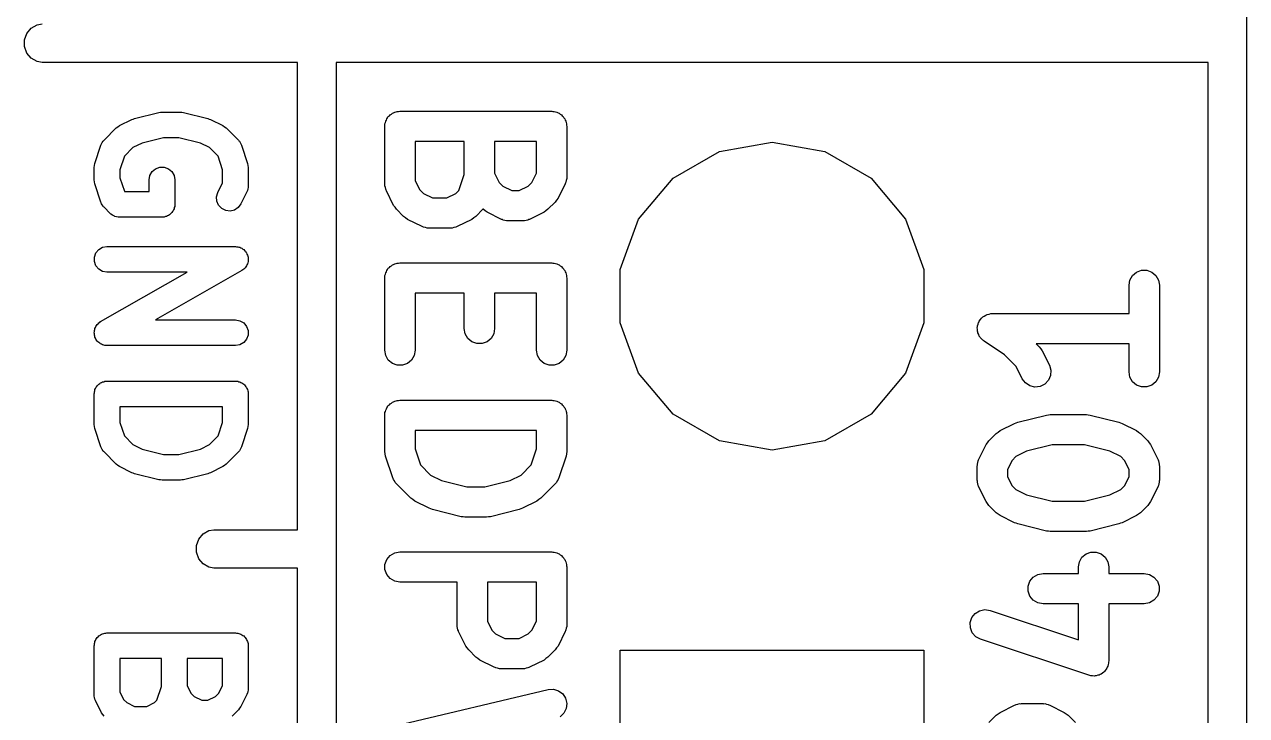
# Model space of a CAD drawing. Extents: x 51 to 149, y -134 to -32.
# Drawn here: x 50.61 to 62.69, y -53.65 to -46.81 of the extents above; entities that cross this region are included whole.
import ezdxf

# ---------------------------------------------------------------- set-up
doc = ezdxf.new("R2010")
doc.units = 0
doc.header["$MEASUREMENT"] = 0
doc.layers.add('BLACK', color=7, linetype='CONTINUOUS')

msp = doc.modelspace()

# ---------------------------------------------------------------- linework, layer by layer
at = {"layer": 'BLACK', "linetype": 'CONTINUOUS'}
for p, q in [((62.6905, -36.9833), (62.6905, -57.0167)), ((50.6325, -46.9033), (50.6757, -46.8518)), ((50.6757, -46.8518), (50.7338, -46.8182)), ((50.7338, -46.8182), (50.7833, -46.8095)), ((50.6095, -46.9664), (50.6325, -46.9033)), ((50.6095, -47.0336), (50.6095, -46.9664)), ((50.6325, -47.0967), (50.6095, -47.0336)), ((50.6757, -47.1482), (50.6325, -47.0967)), ((50.7338, -47.1818), (50.6757, -47.1482)), ((50.7833, -47.1905), (50.7338, -47.1818)), ((53.3095, -47.1905), (50.7833, -47.1905)), ((53.3095, -51.8095), (53.3095, -47.1905)), ((53.6905, -47.1905), (53.6905, -56.8095)), ((62.3095, -47.1905), (53.6905, -47.1905)), ((62.3095, -56.8095), (62.3095, -47.1905)), ((51.6971, -47.7439), (51.939, -47.6835)), ((51.939, -47.6835), (51.9545, -47.6824)), ((51.9545, -47.6824), (51.9698, -47.6797)), ((51.9698, -47.6797), (52.1512, -47.6797)), ((52.1512, -47.6797), (52.1665, -47.6824)), ((52.1665, -47.6824), (52.182, -47.6835)), ((52.182, -47.6835), (52.4239, -47.7439)), ((54.2065, -47.725), (54.2166, -47.7166)), ((54.2166, -47.7166), (54.225, -47.7065)), ((54.225, -47.7065), (54.2364, -47.7)), ((54.2364, -47.7), (54.2464, -47.6915)), ((54.2464, -47.6915), (54.2588, -47.687)), ((54.2588, -47.687), (54.2701, -47.6805)), ((54.2701, -47.6805), (54.283, -47.6782)), ((54.283, -47.6782), (54.2954, -47.6737)), ((54.2954, -47.6737), (54.3085, -47.6737)), ((54.3085, -47.6737), (54.3214, -47.6714)), ((54.3214, -47.6714), (55.8214, -47.6714)), ((55.8214, -47.6714), (55.8344, -47.6737)), ((55.8344, -47.6737), (55.8475, -47.6737)), ((55.8475, -47.6737), (55.8598, -47.6782)), ((55.8598, -47.6782), (55.8727, -47.6805)), ((55.8727, -47.6805), (55.8841, -47.687)), ((55.8841, -47.687), (55.8964, -47.6915)), ((55.8964, -47.6915), (55.9065, -47.7)), ((55.9065, -47.7), (55.9178, -47.7065)), ((55.9178, -47.7065), (55.9263, -47.7166)), ((55.9263, -47.7166), (55.9363, -47.725)), ((51.3961, -47.9588), (51.5171, -47.8378)), ((51.5171, -47.8378), (51.5338, -47.8261)), ((51.5338, -47.8261), (51.5501, -47.814)), ((51.5501, -47.814), (51.6711, -47.7535)), ((51.6711, -47.7535), (51.6844, -47.7496)), ((51.6844, -47.7496), (51.6971, -47.7439)), ((52.4239, -47.7439), (52.4366, -47.7496)), ((52.4366, -47.7496), (52.4499, -47.7535)), ((52.4499, -47.7535), (52.5708, -47.814)), ((52.5708, -47.814), (52.5872, -47.8261)), ((52.5872, -47.8261), (52.6038, -47.8378)), ((52.6038, -47.8378), (52.7248, -47.9588)), ((54.1714, -47.8214), (54.1737, -47.8085)), ((54.1714, -48.3929), (54.1714, -47.8214)), ((54.1737, -47.7954), (54.1782, -47.783)), ((54.1737, -47.8085), (54.1737, -47.7954)), ((54.1782, -47.783), (54.1805, -47.7701)), ((54.1805, -47.7701), (54.187, -47.7588)), ((54.187, -47.7588), (54.1915, -47.7464)), ((54.1915, -47.7464), (54.2, -47.7364)), ((54.2, -47.7364), (54.2065, -47.725)), ((55.9363, -47.725), (55.9429, -47.7364)), ((55.9429, -47.7364), (55.9513, -47.7464)), ((55.9513, -47.7464), (55.9558, -47.7588)), ((55.9558, -47.7588), (55.9624, -47.7701)), ((55.9624, -47.7701), (55.9647, -47.783)), ((55.9647, -47.783), (55.9691, -47.7954)), ((55.9691, -47.7954), (55.9691, -47.8085)), ((55.9691, -47.8085), (55.9714, -47.8214)), ((55.9714, -47.8214), (55.9714, -48.3214)), ((51.3919, -47.9648), (51.3961, -47.9588)), ((51.9854, -47.9337), (51.7722, -47.987)), ((52.1356, -47.9337), (51.9854, -47.9337)), ((52.3488, -47.987), (52.1356, -47.9337)), ((52.7248, -47.9588), (52.729, -47.9648)), ((51.305, -48.1898), (51.3655, -48.0084)), ((51.3655, -48.0084), (51.369, -48.002)), ((51.369, -48.002), (51.3709, -47.9949)), ((51.3709, -47.9949), (51.3794, -47.9827)), ((51.3794, -47.9827), (51.3865, -47.9696)), ((51.3865, -47.9696), (51.3919, -47.9648)), ((51.6821, -48.032), (51.597, -48.1172)), ((51.7722, -47.987), (51.6821, -48.032)), ((52.4388, -48.032), (52.3488, -47.987)), ((52.524, -48.1172), (52.4388, -48.032)), ((52.729, -47.9648), (52.7345, -47.9696)), ((52.7345, -47.9696), (52.7416, -47.9827)), ((52.7416, -47.9827), (52.7501, -47.9949)), ((52.7501, -47.9949), (52.752, -48.002)), ((52.752, -48.002), (52.7555, -48.0084)), ((52.7555, -48.0084), (52.816, -48.1898)), ((54.4714, -47.9714), (54.4714, -48.3574)), ((54.9571, -47.9714), (54.4714, -47.9714)), ((54.9571, -48.2971), (54.9571, -47.9714)), ((55.2571, -47.9714), (55.2571, -48.286)), ((55.6714, -47.9714), (55.2571, -47.9714)), ((55.6714, -48.286), (55.6714, -47.9714)), ((57.0209, -48.3332), (57.4791, -48.0687)), ((57.4791, -48.0687), (58, -47.9769)), ((58, -47.9769), (58.5209, -48.0687)), ((58.5209, -48.0687), (58.9791, -48.3332)), ((51.302, -48.21), (51.305, -48.1898)), ((51.597, -48.1172), (51.5525, -48.2506)), ((52.5685, -48.2506), (52.524, -48.1172)), ((52.816, -48.1898), (52.8189, -48.21)), ((51.2985, -48.23), (51.302, -48.21)), ((51.2985, -48.351), (51.2985, -48.23)), ((51.5525, -48.2506), (51.5525, -48.3303)), ((51.8428, -48.351), (51.8504, -48.3075)), ((51.8504, -48.3075), (51.8725, -48.2693)), ((51.8725, -48.2693), (51.9063, -48.241)), ((51.9063, -48.241), (51.9477, -48.2259)), ((51.9477, -48.2259), (51.9918, -48.2259)), ((51.9918, -48.2259), (52.0333, -48.241)), ((52.0333, -48.241), (52.067, -48.2693)), ((52.067, -48.2693), (52.0891, -48.3075)), ((52.0891, -48.3075), (52.0968, -48.351)), ((52.5685, -48.3814), (52.5685, -48.2506)), ((52.8189, -48.21), (52.8225, -48.23)), ((52.8225, -48.23), (52.8225, -48.4114)), ((54.9046, -48.4547), (54.9571, -48.2971)), ((55.2571, -48.286), (55.3018, -48.3754)), ((55.6267, -48.3754), (55.6714, -48.286)), ((55.9714, -48.3214), (55.9699, -48.3299)), ((51.302, -48.371), (51.2985, -48.351)), ((51.305, -48.3911), (51.302, -48.371)), ((51.3655, -48.5725), (51.305, -48.3911)), ((51.5525, -48.3303), (51.597, -48.4638)), ((51.8428, -48.4659), (51.8428, -48.351)), ((52.0968, -48.351), (52.0968, -48.5929)), ((52.5214, -48.4756), (52.5685, -48.3814)), ((52.8174, -48.4402), (52.8148, -48.4549)), ((52.8216, -48.4259), (52.8174, -48.4402)), ((52.8225, -48.4114), (52.8212, -48.4186)), ((52.8212, -48.4186), (52.8216, -48.4259)), ((54.1729, -48.4014), (54.1714, -48.3929)), ((54.1724, -48.41), (54.1729, -48.4014)), ((54.1774, -48.4268), (54.1724, -48.41)), ((54.1805, -48.4442), (54.1774, -48.4268)), ((54.1848, -48.4517), (54.1805, -48.4442)), ((54.4714, -48.3574), (54.5161, -48.4469)), ((55.3018, -48.3754), (55.3389, -48.4124)), ((55.3389, -48.4124), (55.4283, -48.4571)), ((55.5003, -48.4571), (55.5897, -48.4124)), ((55.5897, -48.4124), (55.6267, -48.3754)), ((55.9556, -48.3885), (55.8842, -48.5314)), ((55.9581, -48.3802), (55.9556, -48.3885)), ((55.9624, -48.3727), (55.9581, -48.3802)), ((55.9654, -48.3554), (55.9624, -48.3727)), ((55.9704, -48.3386), (55.9654, -48.3554)), ((55.9699, -48.3299), (55.9704, -48.3386)), ((56.6809, -48.7384), (57.0209, -48.3332)), ((58.9791, -48.3332), (59.3191, -48.7384)), ((51.597, -48.4638), (51.599, -48.4659)), ((51.599, -48.4659), (51.8428, -48.4659)), ((52.5088, -48.5179), (52.5214, -48.4756)), ((52.5115, -48.5619), (52.5088, -48.5179)), ((52.529, -48.6024), (52.5115, -48.5619)), ((52.8091, -48.4682), (52.7486, -48.5892)), ((52.8112, -48.4612), (52.8091, -48.4682)), ((52.8148, -48.4549), (52.8112, -48.4612)), ((54.1873, -48.4599), (54.1848, -48.4517)), ((54.2587, -48.6028), (54.1873, -48.4599)), ((54.5161, -48.4469), (54.5531, -48.4839)), ((54.5531, -48.4839), (54.6426, -48.5286)), ((54.6426, -48.5286), (54.786, -48.5286)), ((54.786, -48.5286), (54.8754, -48.4839)), ((54.8754, -48.4839), (54.9046, -48.4547)), ((55.4283, -48.4571), (55.5003, -48.4571)), ((55.8698, -48.5507), (55.8561, -48.5704)), ((55.8842, -48.5314), (55.8698, -48.5507)), ((51.369, -48.579), (51.3655, -48.5725)), ((51.3708, -48.5861), (51.369, -48.579)), ((51.3794, -48.5982), (51.3708, -48.5861)), ((51.3865, -48.6113), (51.3794, -48.5982)), ((51.392, -48.6162), (51.3865, -48.6113)), ((51.3961, -48.6222), (51.392, -48.6162)), ((51.4566, -48.6827), (51.3961, -48.6222)), ((51.4612, -48.6859), (51.4566, -48.6827)), ((51.4648, -48.6901), (51.4612, -48.6859)), ((52.0585, -48.6816), (52.0514, -48.6901)), ((52.067, -48.6745), (52.0585, -48.6816)), ((52.0726, -48.6649), (52.067, -48.6745)), ((52.0797, -48.6564), (52.0726, -48.6649)), ((52.0835, -48.6459), (52.0797, -48.6564)), ((52.0891, -48.6363), (52.0835, -48.6459)), ((52.091, -48.6254), (52.0891, -48.6363)), ((52.0948, -48.6149), (52.091, -48.6254)), ((52.0968, -48.5929), (52.0948, -48.6038)), ((52.0948, -48.6038), (52.0948, -48.6149)), ((52.5593, -48.6344), (52.529, -48.6024)), ((52.5988, -48.6541), (52.5593, -48.6344)), ((52.6426, -48.6592), (52.5988, -48.6541)), ((52.6855, -48.6489), (52.6426, -48.6592)), ((52.7223, -48.6246), (52.6855, -48.6489)), ((52.7486, -48.5892), (52.7223, -48.6246)), ((54.273, -48.6221), (54.2587, -48.6028)), ((54.2868, -48.6418), (54.273, -48.6221)), ((54.3582, -48.7132), (54.2868, -48.6418)), ((55.1418, -48.6418), (55.0703, -48.7132)), ((55.1427, -48.6405), (55.1418, -48.6418)), ((55.1439, -48.6418), (55.1427, -48.6405)), ((55.1636, -48.6556), (55.1439, -48.6418)), ((55.1829, -48.6699), (55.1636, -48.6556)), ((55.3258, -48.7413), (55.1829, -48.6699)), ((55.7457, -48.6699), (55.6028, -48.7413)), ((55.765, -48.6556), (55.7457, -48.6699)), ((55.7846, -48.6418), (55.765, -48.6556)), ((55.8561, -48.5704), (55.7846, -48.6418)), ((51.4792, -48.6984), (51.4648, -48.6901)), ((51.4928, -48.708), (51.4792, -48.6984)), ((51.4982, -48.7094), (51.4928, -48.708)), ((51.503, -48.7122), (51.4982, -48.7094)), ((51.5193, -48.7151), (51.503, -48.7122)), ((51.5354, -48.7194), (51.5193, -48.7151)), ((51.5409, -48.7189), (51.5354, -48.7194)), ((51.5464, -48.7199), (51.5409, -48.7189)), ((51.9698, -48.7199), (51.5464, -48.7199)), ((51.9807, -48.7179), (51.9698, -48.7199)), ((51.9918, -48.7179), (51.9807, -48.7179)), ((52.0023, -48.7141), (51.9918, -48.7179)), ((52.0132, -48.7122), (52.0023, -48.7141)), ((52.0228, -48.7066), (52.0132, -48.7122)), ((52.0333, -48.7028), (52.0228, -48.7066)), ((52.0418, -48.6957), (52.0333, -48.7028)), ((52.0514, -48.6901), (52.0418, -48.6957)), ((54.3779, -48.727), (54.3582, -48.7132)), ((54.3972, -48.7413), (54.3779, -48.727)), ((54.5401, -48.8127), (54.3972, -48.7413)), ((55.0314, -48.7413), (54.8885, -48.8127)), ((55.0506, -48.727), (55.0314, -48.7413)), ((55.0703, -48.7132), (55.0506, -48.727)), ((55.3341, -48.7438), (55.3258, -48.7413)), ((55.3416, -48.7481), (55.3341, -48.7438)), ((55.3589, -48.7511), (55.3416, -48.7481)), ((55.3757, -48.7562), (55.3589, -48.7511)), ((55.3843, -48.7556), (55.3757, -48.7562)), ((55.3929, -48.7571), (55.3843, -48.7556)), ((55.5357, -48.7571), (55.3929, -48.7571)), ((55.5442, -48.7556), (55.5357, -48.7571)), ((55.5529, -48.7562), (55.5442, -48.7556)), ((55.5697, -48.7511), (55.5529, -48.7562)), ((55.587, -48.7481), (55.5697, -48.7511)), ((55.5945, -48.7438), (55.587, -48.7481)), ((55.6028, -48.7413), (55.5945, -48.7438)), ((56.5, -49.2355), (56.6809, -48.7384)), ((59.3191, -48.7384), (59.5, -49.2355)), ((54.5483, -48.8152), (54.5401, -48.8127)), ((54.5558, -48.8195), (54.5483, -48.8152)), ((54.5731, -48.8226), (54.5558, -48.8195)), ((54.59, -48.8276), (54.5731, -48.8226)), ((54.5986, -48.8271), (54.59, -48.8276)), ((54.6071, -48.8286), (54.5986, -48.8271)), ((54.8214, -48.8286), (54.6071, -48.8286)), ((54.8299, -48.8271), (54.8214, -48.8286)), ((54.8386, -48.8276), (54.8299, -48.8271)), ((54.8554, -48.8226), (54.8386, -48.8276)), ((54.8727, -48.8195), (54.8554, -48.8226)), ((54.8802, -48.8152), (54.8727, -48.8195)), ((54.8885, -48.8127), (54.8802, -48.8152)), ((51.3155, -49.0736), (51.3438, -49.0399)), ((51.3438, -49.0399), (51.382, -49.0178)), ((51.382, -49.0178), (51.4255, -49.0101)), ((51.4255, -49.0101), (52.6955, -49.0101)), ((52.6955, -49.0101), (52.7067, -49.0121)), ((52.7067, -49.0121), (52.7181, -49.0122)), ((52.7181, -49.0122), (52.7282, -49.0159)), ((52.7282, -49.0159), (52.7389, -49.0178)), ((52.7389, -49.0178), (52.7488, -49.0235)), ((52.7488, -49.0235), (52.7595, -49.0274)), ((52.7595, -49.0274), (52.7677, -49.0344)), ((52.7677, -49.0344), (52.7771, -49.0399)), ((52.7771, -49.0399), (52.7844, -49.0486)), ((52.7844, -49.0486), (52.7931, -49.0559)), ((51.3004, -49.1151), (51.3155, -49.0736)), ((51.3004, -49.1592), (51.3004, -49.1151)), ((51.3155, -49.2006), (51.3004, -49.1592)), ((52.7931, -49.0559), (52.7985, -49.0653)), ((52.7985, -49.0653), (52.8055, -49.0736)), ((52.8055, -49.0736), (52.8094, -49.0843)), ((52.8094, -49.0843), (52.815, -49.0942)), ((52.815, -49.0942), (52.8168, -49.1049)), ((52.8205, -49.1592), (52.8166, -49.1699)), ((52.8168, -49.1049), (52.8205, -49.1151)), ((52.8205, -49.1151), (52.8205, -49.1265)), ((52.8205, -49.1265), (52.8225, -49.1377)), ((52.8225, -49.1377), (52.8205, -49.1484)), ((52.8205, -49.1484), (52.8205, -49.1592)), ((51.3438, -49.2344), (51.3155, -49.2006)), ((51.382, -49.2565), (51.3438, -49.2344)), ((51.3625, -49.7526), (52.2172, -49.2641)), ((51.4255, -49.2641), (51.382, -49.2565)), ((52.2172, -49.2641), (51.4255, -49.2641)), ((52.7585, -49.2474), (51.9037, -49.7359)), ((52.7672, -49.2401), (52.7585, -49.2474)), ((52.7771, -49.2344), (52.7672, -49.2401)), ((52.7841, -49.2261), (52.7771, -49.2344)), ((52.7924, -49.2192), (52.7841, -49.2261)), ((52.7981, -49.2094), (52.7924, -49.2192)), ((52.8055, -49.2006), (52.7981, -49.2094)), ((52.8092, -49.1905), (52.8055, -49.2006)), ((52.8146, -49.1811), (52.8092, -49.1905)), ((52.8166, -49.1699), (52.8146, -49.1811)), ((54.1737, -49.2954), (54.1782, -49.283)), ((54.1782, -49.283), (54.1805, -49.2701)), ((54.1805, -49.2701), (54.187, -49.2588)), ((54.187, -49.2588), (54.1915, -49.2464)), ((54.1915, -49.2464), (54.2, -49.2364)), ((54.2, -49.2364), (54.2065, -49.225)), ((54.2065, -49.225), (54.2166, -49.2166)), ((54.2166, -49.2166), (54.225, -49.2065)), ((54.225, -49.2065), (54.2364, -49.2)), ((54.2364, -49.2), (54.2464, -49.1915)), ((54.2464, -49.1915), (54.2588, -49.187)), ((54.2588, -49.187), (54.2701, -49.1805)), ((54.2701, -49.1805), (54.283, -49.1782)), ((54.283, -49.1782), (54.2954, -49.1737)), ((54.2954, -49.1737), (54.3085, -49.1737)), ((54.3085, -49.1737), (54.3214, -49.1714)), ((54.3214, -49.1714), (55.8214, -49.1714)), ((55.8214, -49.1714), (55.8344, -49.1737)), ((55.8344, -49.1737), (55.8475, -49.1737)), ((55.8475, -49.1737), (55.8598, -49.1782)), ((55.8598, -49.1782), (55.8727, -49.1805)), ((55.8727, -49.1805), (55.8841, -49.187)), ((55.8841, -49.187), (55.8964, -49.1915)), ((55.8964, -49.1915), (55.9065, -49.2)), ((55.9065, -49.2), (55.9178, -49.2065)), ((55.9178, -49.2065), (55.9263, -49.2166)), ((55.9263, -49.2166), (55.9363, -49.225)), ((55.9363, -49.225), (55.9429, -49.2364)), ((55.9429, -49.2364), (55.9513, -49.2464)), ((55.9513, -49.2464), (55.9558, -49.2588)), ((55.9558, -49.2588), (55.9624, -49.2701)), ((55.9624, -49.2701), (55.9647, -49.283)), ((55.9647, -49.283), (55.9691, -49.2954)), ((56.5, -49.7645), (56.5, -49.2355)), ((59.5, -49.2355), (59.5, -49.7645)), ((61.5637, -49.2964), (61.6036, -49.263)), ((61.6036, -49.263), (61.6525, -49.2451)), ((61.6525, -49.2451), (61.7046, -49.2451)), ((61.7046, -49.2451), (61.7536, -49.263)), ((61.7536, -49.263), (61.7935, -49.2964)), ((54.1714, -49.3214), (54.1737, -49.3085)), ((54.1714, -50.0357), (54.1714, -49.3214)), ((54.1737, -49.3085), (54.1737, -49.2954)), ((55.9691, -49.2954), (55.9691, -49.3085)), ((55.9691, -49.3085), (55.9714, -49.3214)), ((55.9714, -49.3214), (55.9714, -50.0357)), ((61.5286, -49.3929), (61.5376, -49.3416)), ((61.5286, -49.6714), (61.5286, -49.3929)), ((61.5376, -49.3416), (61.5637, -49.2964)), ((61.7935, -49.2964), (61.8195, -49.3416)), ((61.8195, -49.3416), (61.8286, -49.3929)), ((61.8286, -49.3929), (61.8286, -50.25)), ((54.9571, -49.4714), (54.4714, -49.4714)), ((54.4714, -49.4714), (54.4714, -50.0357)), ((54.9571, -49.8214), (54.9571, -49.4714)), ((55.6714, -49.4714), (55.2571, -49.4714)), ((55.2571, -49.4714), (55.2571, -49.8214)), ((55.6714, -50.0357), (55.6714, -49.4714)), ((51.3369, -49.7739), (51.3438, -49.7656)), ((51.3438, -49.7656), (51.3537, -49.7599)), ((51.3537, -49.7599), (51.3625, -49.7526)), ((51.9037, -49.7359), (52.6955, -49.7359)), ((52.6955, -49.7359), (52.7389, -49.7435)), ((52.7389, -49.7435), (52.7771, -49.7656)), ((52.7771, -49.7656), (52.8055, -49.7994)), ((56.6809, -50.2616), (56.5, -49.7645)), ((59.5, -49.7645), (59.3191, -50.2616)), ((60.037, -49.7786), (60.0412, -49.7612)), ((60.0412, -49.7612), (60.0458, -49.7542)), ((60.0458, -49.7542), (60.0487, -49.7464)), ((60.0487, -49.7464), (60.0602, -49.7327)), ((60.0602, -49.7327), (60.0701, -49.7178)), ((60.0701, -49.7178), (60.0768, -49.7129)), ((60.0768, -49.7129), (60.0822, -49.7065)), ((60.0822, -49.7065), (60.0977, -49.6976)), ((60.0977, -49.6976), (60.1121, -49.687)), ((60.1121, -49.687), (60.1201, -49.6846)), ((60.1201, -49.6846), (60.1273, -49.6805)), ((60.1273, -49.6805), (60.1449, -49.6774)), ((60.1449, -49.6774), (60.1621, -49.6723)), ((60.1621, -49.6723), (60.1704, -49.6729)), ((60.1704, -49.6729), (60.1786, -49.6714)), ((60.1786, -49.6714), (61.5286, -49.6714)), ((51.2985, -49.8623), (51.3004, -49.8516)), ((51.3004, -49.8735), (51.2985, -49.8623)), ((51.3004, -49.8408), (51.3043, -49.8301)), ((51.3004, -49.8516), (51.3004, -49.8408)), ((51.3004, -49.8849), (51.3004, -49.8735)), ((51.3041, -49.8951), (51.3004, -49.8849)), ((51.3043, -49.8301), (51.3063, -49.8189)), ((51.3063, -49.8189), (51.3118, -49.8095)), ((51.3118, -49.8095), (51.3155, -49.7994)), ((51.3155, -49.7994), (51.3228, -49.7906)), ((51.3228, -49.7906), (51.3286, -49.7808)), ((51.3286, -49.7808), (51.3369, -49.7739)), ((52.8055, -49.7994), (52.8205, -49.8408)), ((52.8205, -49.8849), (52.8055, -49.9264)), ((52.8205, -49.8408), (52.8205, -49.8849)), ((54.9662, -49.8727), (54.9571, -49.8214)), ((54.9922, -49.9178), (54.9662, -49.8727)), ((55.2481, -49.8727), (55.222, -49.9178)), ((55.2571, -49.8214), (55.2481, -49.8727)), ((60.0289, -49.8118), (60.0308, -49.8037)), ((60.0308, -49.8296), (60.0289, -49.8118)), ((60.0308, -49.7954), (60.037, -49.7786)), ((60.0308, -49.8037), (60.0308, -49.7954)), ((60.0308, -49.8475), (60.0308, -49.8296)), ((60.0337, -49.8553), (60.0308, -49.8475)), ((60.0346, -49.8636), (60.0337, -49.8553)), ((60.0425, -49.8796), (60.0346, -49.8636)), ((60.0487, -49.8964), (60.0425, -49.8796)), ((51.3059, -49.9058), (51.3041, -49.8951)), ((51.3116, -49.9157), (51.3059, -49.9058)), ((51.3155, -49.9264), (51.3116, -49.9157)), ((51.3224, -49.9347), (51.3155, -49.9264)), ((51.3278, -49.9441), (51.3224, -49.9347)), ((51.3365, -49.9514), (51.3278, -49.9441)), ((51.3438, -49.9601), (51.3365, -49.9514)), ((51.3532, -49.9656), (51.3438, -49.9601)), ((51.3615, -49.9726), (51.3532, -49.9656)), ((51.3722, -49.9765), (51.3615, -49.9726)), ((51.382, -49.9822), (51.3722, -49.9765)), ((51.3927, -49.9841), (51.382, -49.9822)), ((51.4029, -49.9878), (51.3927, -49.9841)), ((51.4143, -49.9879), (51.4029, -49.9878)), ((51.4255, -49.9899), (51.4143, -49.9879)), ((52.6955, -49.9899), (51.4255, -49.9899)), ((52.7389, -49.9822), (52.6955, -49.9899)), ((52.7771, -49.9601), (52.7389, -49.9822)), ((52.8055, -49.9264), (52.7771, -49.9601)), ((55.0321, -49.9513), (54.9922, -49.9178)), ((55.0811, -49.9691), (55.0321, -49.9513)), ((55.1332, -49.9691), (55.0811, -49.9691)), ((55.1821, -49.9513), (55.1332, -49.9691)), ((55.222, -49.9178), (55.1821, -49.9513)), ((60.054, -49.9028), (60.0487, -49.8964)), ((60.0577, -49.9103), (60.054, -49.9028)), ((60.0706, -49.9226), (60.0577, -49.9103)), ((60.0822, -49.9363), (60.0706, -49.9226)), ((60.0894, -49.9405), (60.0822, -49.9363)), ((60.0954, -49.9462), (60.0894, -49.9405)), ((60.2973, -50.0809), (60.0954, -49.9462)), ((61.5286, -49.9714), (60.6121, -49.9714)), ((60.6121, -49.9714), (60.6418, -50.0011)), ((60.6418, -50.0011), (60.6556, -50.0208)), ((61.5286, -50.25), (61.5286, -49.9714)), ((54.1805, -50.087), (54.1714, -50.0357)), ((54.2065, -50.1321), (54.1805, -50.087)), ((54.2464, -50.1656), (54.2065, -50.1321)), ((54.4363, -50.1321), (54.3964, -50.1656)), ((54.4624, -50.087), (54.4363, -50.1321)), ((54.4714, -50.0357), (54.4624, -50.087)), ((55.6805, -50.087), (55.6714, -50.0357)), ((55.7065, -50.1321), (55.6805, -50.087)), ((55.7464, -50.1656), (55.7065, -50.1321)), ((55.9363, -50.1321), (55.8964, -50.1656)), ((55.9624, -50.087), (55.9363, -50.1321)), ((55.9714, -50.0357), (55.9624, -50.087)), ((60.4124, -50.196), (60.2973, -50.0809)), ((60.6556, -50.0208), (60.6699, -50.0401)), ((60.6699, -50.0401), (60.7413, -50.1829)), ((54.2954, -50.1834), (54.2464, -50.1656)), ((54.3475, -50.1834), (54.2954, -50.1834)), ((54.3964, -50.1656), (54.3475, -50.1834)), ((55.7954, -50.1834), (55.7464, -50.1656)), ((55.8475, -50.1834), (55.7954, -50.1834)), ((55.8964, -50.1656), (55.8475, -50.1834)), ((60.473, -50.3171), (60.4124, -50.196)), ((60.7413, -50.1829), (60.7562, -50.2329)), ((60.7562, -50.2329), (60.753, -50.2849)), ((61.5376, -50.3013), (61.5286, -50.25)), ((61.8286, -50.25), (61.8195, -50.3013)), ((51.3367, -50.3788), (51.3438, -50.3703)), ((51.3438, -50.3703), (51.3535, -50.3648)), ((51.3535, -50.3648), (51.362, -50.3576)), ((51.362, -50.3576), (51.3724, -50.3538)), ((51.3724, -50.3538), (51.382, -50.3483)), ((51.382, -50.3483), (51.393, -50.3463)), ((51.393, -50.3463), (51.4034, -50.3425)), ((51.4034, -50.3425), (51.4145, -50.3425)), ((51.4145, -50.3425), (51.4255, -50.3406)), ((51.4255, -50.3406), (52.6955, -50.3406)), ((52.6955, -50.3406), (52.7064, -50.3425)), ((52.7064, -50.3425), (52.7175, -50.3425)), ((52.7175, -50.3425), (52.728, -50.3463)), ((52.728, -50.3463), (52.7389, -50.3483)), ((52.7389, -50.3483), (52.7485, -50.3538)), ((52.7485, -50.3538), (52.759, -50.3576)), ((52.759, -50.3576), (52.7675, -50.3648)), ((52.7675, -50.3648), (52.7771, -50.3703)), ((52.7771, -50.3703), (52.7843, -50.3788)), ((57.0209, -50.6668), (56.6809, -50.2616)), ((59.3191, -50.2616), (58.9791, -50.6668)), ((60.504, -50.3589), (60.473, -50.3171)), ((60.5475, -50.3876), (60.504, -50.3589)), ((60.6965, -50.3705), (60.6499, -50.3938)), ((60.7323, -50.3327), (60.6965, -50.3705)), ((60.753, -50.2849), (60.7323, -50.3327)), ((61.5637, -50.3464), (61.5376, -50.3013)), ((61.6036, -50.3799), (61.5637, -50.3464)), ((61.7935, -50.3464), (61.7536, -50.3799)), ((61.8195, -50.3013), (61.7935, -50.3464)), ((51.2985, -50.4676), (51.3004, -50.4567)), ((51.2985, -50.77), (51.2985, -50.4676)), ((51.3004, -50.4456), (51.3042, -50.4351)), ((51.3004, -50.4567), (51.3004, -50.4456)), ((51.3042, -50.4351), (51.3061, -50.4242)), ((51.3061, -50.4242), (51.3117, -50.4146)), ((51.3117, -50.4146), (51.3155, -50.4041)), ((51.3155, -50.4041), (51.3226, -50.3956)), ((51.3226, -50.3956), (51.3282, -50.386)), ((51.3282, -50.386), (51.3367, -50.3788)), ((52.7843, -50.3788), (52.7928, -50.386)), ((52.7928, -50.386), (52.7983, -50.3956)), ((52.7983, -50.3956), (52.8055, -50.4041)), ((52.8055, -50.4041), (52.8093, -50.4146)), ((52.8093, -50.4146), (52.8148, -50.4242)), ((52.8148, -50.4242), (52.8167, -50.4351)), ((52.8167, -50.4351), (52.8205, -50.4456)), ((52.8205, -50.4456), (52.8205, -50.4567)), ((52.8205, -50.4567), (52.8225, -50.4676)), ((52.8225, -50.4676), (52.8225, -50.77)), ((60.5982, -50.3997), (60.5475, -50.3876)), ((60.6499, -50.3938), (60.5982, -50.3997)), ((61.6525, -50.3977), (61.6036, -50.3799)), ((61.7046, -50.3977), (61.6525, -50.3977)), ((61.7536, -50.3799), (61.7046, -50.3977)), ((51.5525, -50.5946), (51.5525, -50.7494)), ((52.5685, -50.5946), (51.5525, -50.5946)), ((52.5685, -50.7494), (52.5685, -50.5946)), ((54.1805, -50.6273), (54.187, -50.6159)), ((54.187, -50.6159), (54.1915, -50.6036)), ((54.1915, -50.6036), (54.2, -50.5935)), ((54.2, -50.5935), (54.2065, -50.5822)), ((54.2065, -50.5822), (54.2166, -50.5737)), ((54.2166, -50.5737), (54.225, -50.5637)), ((54.225, -50.5637), (54.2364, -50.5571)), ((54.2364, -50.5571), (54.2464, -50.5487)), ((54.2464, -50.5487), (54.2588, -50.5442)), ((54.2588, -50.5442), (54.2701, -50.5376)), ((54.2701, -50.5376), (54.283, -50.5353)), ((54.283, -50.5353), (54.2954, -50.5309)), ((54.2954, -50.5309), (54.3085, -50.5309)), ((54.3085, -50.5309), (54.3214, -50.5286)), ((54.3214, -50.5286), (55.8214, -50.5286)), ((55.8214, -50.5286), (55.8344, -50.5309)), ((55.8344, -50.5309), (55.8475, -50.5309)), ((55.8475, -50.5309), (55.8598, -50.5353)), ((55.8598, -50.5353), (55.8727, -50.5376)), ((55.8727, -50.5376), (55.8841, -50.5442)), ((55.8841, -50.5442), (55.8964, -50.5487)), ((55.8964, -50.5487), (55.9065, -50.5571)), ((55.9065, -50.5571), (55.9178, -50.5637)), ((55.9178, -50.5637), (55.9263, -50.5737)), ((55.9263, -50.5737), (55.9363, -50.5822)), ((55.9363, -50.5822), (55.9429, -50.5935)), ((55.9429, -50.5935), (55.9513, -50.6036)), ((55.9513, -50.6036), (55.9558, -50.6159)), ((55.9558, -50.6159), (55.9624, -50.6273)), ((54.1714, -50.6786), (54.1737, -50.6656)), ((54.1714, -51.0357), (54.1714, -50.6786)), ((54.1737, -50.6525), (54.1782, -50.6402)), ((54.1737, -50.6656), (54.1737, -50.6525)), ((54.1782, -50.6402), (54.1805, -50.6273)), ((55.9624, -50.6273), (55.9647, -50.6402)), ((55.9647, -50.6402), (55.9691, -50.6525)), ((55.9691, -50.6525), (55.9691, -50.6656)), ((55.9691, -50.6656), (55.9714, -50.6786)), ((55.9714, -50.6786), (55.9714, -51.0357)), ((57.4791, -50.9313), (57.0209, -50.6668)), ((58.9791, -50.6668), (58.5209, -50.9313)), ((60.4279, -50.7473), (60.7136, -50.6759)), ((60.7136, -50.6759), (60.7319, -50.6746)), ((60.7319, -50.6746), (60.75, -50.6714)), ((60.75, -50.6714), (61.1071, -50.6714)), ((61.1071, -50.6714), (61.1252, -50.6746)), ((61.1252, -50.6746), (61.1435, -50.6759)), ((61.1435, -50.6759), (61.4292, -50.7473)), ((51.302, -50.79), (51.2985, -50.77)), ((51.305, -50.8102), (51.302, -50.79)), ((51.3655, -50.9916), (51.305, -50.8102)), ((51.5525, -50.7494), (51.597, -50.8828)), ((52.524, -50.8828), (52.5685, -50.7494)), ((52.816, -50.8102), (52.7555, -50.9916)), ((52.8189, -50.79), (52.816, -50.8102)), ((52.8225, -50.77), (52.8189, -50.79)), ((54.4714, -50.8286), (54.4714, -51.0114)), ((55.6714, -50.8286), (54.4714, -50.8286)), ((55.6714, -51.0114), (55.6714, -50.8286)), ((60.1439, -50.9296), (60.2154, -50.8582)), ((60.2154, -50.8582), (60.235, -50.8444)), ((60.235, -50.8444), (60.2543, -50.8301)), ((60.2543, -50.8301), (60.3972, -50.7587)), ((60.3972, -50.7587), (60.4129, -50.754)), ((60.4129, -50.754), (60.4279, -50.7473)), ((61.4292, -50.7473), (61.4442, -50.754)), ((61.4442, -50.754), (61.4599, -50.7587)), ((61.4599, -50.7587), (61.6028, -50.8301)), ((61.6028, -50.8301), (61.6221, -50.8444)), ((61.6221, -50.8444), (61.6418, -50.8582)), ((61.6418, -50.8582), (61.7132, -50.9296)), ((51.597, -50.8828), (51.6821, -50.968)), ((51.6821, -50.968), (51.7722, -51.013)), ((52.3488, -51.013), (52.4388, -50.968)), ((52.4388, -50.968), (52.524, -50.8828)), ((58, -51.0231), (57.4791, -50.9313)), ((58.5209, -50.9313), (58, -51.0231)), ((60.0444, -51.1115), (60.1158, -50.9686)), ((60.1158, -50.9686), (60.1301, -50.9493)), ((60.1301, -50.9493), (60.1439, -50.9296)), ((60.7685, -50.9714), (60.5166, -51.0344)), ((61.0887, -50.9714), (60.7685, -50.9714)), ((61.3405, -51.0344), (61.0887, -50.9714)), ((61.7132, -50.9296), (61.727, -50.9493)), ((61.727, -50.9493), (61.7413, -50.9686)), ((61.7413, -50.9686), (61.8127, -51.1115)), ((51.369, -50.998), (51.3655, -50.9916)), ((51.3709, -51.0051), (51.369, -50.998)), ((51.3794, -51.0173), (51.3709, -51.0051)), ((51.3865, -51.0304), (51.3794, -51.0173)), ((51.3919, -51.0352), (51.3865, -51.0304)), ((51.3961, -51.0412), (51.3919, -51.0352)), ((51.5171, -51.1622), (51.3961, -51.0412)), ((51.7722, -51.013), (51.9854, -51.0663)), ((51.9854, -51.0663), (52.1356, -51.0663)), ((52.1356, -51.0663), (52.3488, -51.013)), ((52.7248, -51.0412), (52.6038, -51.1622)), ((52.729, -51.0352), (52.7248, -51.0412)), ((52.7345, -51.0304), (52.729, -51.0352)), ((52.7416, -51.0173), (52.7345, -51.0304)), ((52.7501, -51.0051), (52.7416, -51.0173)), ((52.752, -50.998), (52.7501, -51.0051)), ((52.7555, -50.9916), (52.752, -50.998)), ((54.1756, -51.0594), (54.1714, -51.0357)), ((54.1791, -51.0831), (54.1756, -51.0594)), ((54.2506, -51.2974), (54.1791, -51.0831)), ((54.4714, -51.0114), (54.524, -51.169)), ((55.6189, -51.169), (55.6714, -51.0114)), ((55.9637, -51.0831), (55.8923, -51.2974)), ((55.9673, -51.0594), (55.9637, -51.0831)), ((55.9714, -51.0357), (55.9673, -51.0594)), ((60.4103, -51.0876), (60.3733, -51.1246)), ((60.5166, -51.0344), (60.4103, -51.0876)), ((61.4469, -51.0876), (61.3405, -51.0344)), ((61.4839, -51.1246), (61.4469, -51.0876)), ((51.5338, -51.1739), (51.5171, -51.1622)), ((51.5501, -51.186), (51.5338, -51.1739)), ((51.6711, -51.2464), (51.5501, -51.186)), ((52.5708, -51.186), (52.4499, -51.2464)), ((52.5872, -51.1738), (52.5708, -51.186)), ((52.6038, -51.1622), (52.5872, -51.1738)), ((54.524, -51.169), (54.6246, -51.2696)), ((55.5183, -51.2696), (55.6189, -51.169)), ((60.0286, -51.1786), (60.0301, -51.1701)), ((60.0286, -51.3214), (60.0286, -51.1786)), ((60.0296, -51.1614), (60.0346, -51.1446)), ((60.0301, -51.1701), (60.0296, -51.1614)), ((60.0346, -51.1446), (60.0376, -51.1273)), ((60.0376, -51.1273), (60.0419, -51.1198)), ((60.0419, -51.1198), (60.0444, -51.1115)), ((60.3733, -51.1246), (60.3286, -51.214)), ((60.3286, -51.214), (60.3286, -51.286)), ((61.5286, -51.214), (61.4839, -51.1246)), ((61.5286, -51.286), (61.5286, -51.214)), ((61.8127, -51.1115), (61.8152, -51.1198)), ((61.8152, -51.1198), (61.8195, -51.1273)), ((61.8195, -51.1273), (61.8226, -51.1446)), ((61.8226, -51.1446), (61.8276, -51.1614)), ((61.8276, -51.1614), (61.8271, -51.1701)), ((61.8271, -51.1701), (61.8286, -51.1786)), ((61.8286, -51.1786), (61.8286, -51.3214)), ((51.6844, -51.2504), (51.6711, -51.2464)), ((51.6971, -51.2561), (51.6844, -51.2504)), ((51.939, -51.3165), (51.6971, -51.2561)), ((51.9545, -51.3176), (51.939, -51.3165)), ((51.9698, -51.3203), (51.9545, -51.3176)), ((52.1512, -51.3203), (51.9698, -51.3203)), ((52.1665, -51.3176), (52.1512, -51.3203)), ((52.182, -51.3165), (52.1665, -51.3176)), ((52.4239, -51.2561), (52.182, -51.3165)), ((52.4366, -51.2504), (52.4239, -51.2561)), ((52.4499, -51.2464), (52.4366, -51.2504)), ((54.2547, -51.305), (54.2506, -51.2974)), ((54.2569, -51.3134), (54.2547, -51.305)), ((54.267, -51.3278), (54.2569, -51.3134)), ((54.2754, -51.3432), (54.267, -51.3278)), ((54.2818, -51.349), (54.2754, -51.3432)), ((54.6246, -51.2696), (54.7309, -51.3228)), ((54.7309, -51.3228), (54.9827, -51.3857)), ((55.1601, -51.3857), (55.4119, -51.3228)), ((55.4119, -51.3228), (55.5183, -51.2696)), ((55.8675, -51.3432), (55.861, -51.349)), ((55.8759, -51.3278), (55.8675, -51.3432)), ((55.8859, -51.3134), (55.8759, -51.3278)), ((55.8882, -51.305), (55.8859, -51.3134)), ((55.8923, -51.2974), (55.8882, -51.305)), ((60.0301, -51.3299), (60.0286, -51.3214)), ((60.0296, -51.3386), (60.0301, -51.3299)), ((60.0346, -51.3554), (60.0296, -51.3386)), ((60.3286, -51.286), (60.3733, -51.3754)), ((61.4839, -51.3754), (61.5286, -51.286)), ((61.8276, -51.3386), (61.8226, -51.3554)), ((61.8286, -51.3214), (61.8271, -51.3299)), ((61.8271, -51.3299), (61.8276, -51.3386)), ((54.2868, -51.3561), (54.2818, -51.349)), ((54.4296, -51.4989), (54.2868, -51.3561)), ((54.9827, -51.3857), (55.1601, -51.3857)), ((55.8561, -51.3561), (55.7132, -51.4989)), ((55.861, -51.349), (55.8561, -51.3561)), ((60.0376, -51.3727), (60.0346, -51.3554)), ((60.0419, -51.3802), (60.0376, -51.3727)), ((60.0444, -51.3885), (60.0419, -51.3802)), ((60.1158, -51.5314), (60.0444, -51.3885)), ((60.3733, -51.3754), (60.4103, -51.4124)), ((60.4103, -51.4124), (60.5166, -51.4656)), ((61.3405, -51.4656), (61.4469, -51.4124)), ((61.4469, -51.4124), (61.4839, -51.3754)), ((61.8127, -51.3885), (61.7413, -51.5314)), ((61.8152, -51.3802), (61.8127, -51.3885)), ((61.8195, -51.3727), (61.8152, -51.3802)), ((61.8226, -51.3554), (61.8195, -51.3727)), ((54.4493, -51.5127), (54.4296, -51.4989)), ((54.4686, -51.527), (54.4493, -51.5127)), ((54.6115, -51.5984), (54.4686, -51.527)), ((55.6742, -51.527), (55.5314, -51.5984)), ((55.6935, -51.5127), (55.6742, -51.527)), ((55.7132, -51.4989), (55.6935, -51.5127)), ((60.1301, -51.5506), (60.1158, -51.5314)), ((60.1439, -51.5703), (60.1301, -51.5506)), ((60.2154, -51.6418), (60.1439, -51.5703)), ((60.5166, -51.4656), (60.7685, -51.5286)), ((60.7685, -51.5286), (61.0887, -51.5286)), ((61.0887, -51.5286), (61.3405, -51.4656)), ((61.7132, -51.5703), (61.6418, -51.6418)), ((61.727, -51.5507), (61.7132, -51.5703)), ((61.7413, -51.5314), (61.727, -51.5507)), ((54.6272, -51.6031), (54.6115, -51.5984)), ((54.6422, -51.6098), (54.6272, -51.6031)), ((54.9279, -51.6812), (54.6422, -51.6098)), ((54.9462, -51.6825), (54.9279, -51.6812)), ((54.9643, -51.6857), (54.9462, -51.6825)), ((55.1786, -51.6857), (54.9643, -51.6857)), ((55.1966, -51.6825), (55.1786, -51.6857)), ((55.215, -51.6812), (55.1966, -51.6825)), ((55.5007, -51.6098), (55.215, -51.6812)), ((55.5156, -51.6031), (55.5007, -51.6098)), ((55.5314, -51.5984), (55.5156, -51.6031)), ((60.235, -51.6556), (60.2154, -51.6418)), ((60.2543, -51.6699), (60.235, -51.6556)), ((60.3972, -51.7413), (60.2543, -51.6699)), ((61.6028, -51.6699), (61.4599, -51.7413)), ((61.6221, -51.6556), (61.6028, -51.6699)), ((61.6418, -51.6418), (61.6221, -51.6556)), ((52.3757, -51.8518), (52.4338, -51.8182)), ((52.4338, -51.8182), (52.4833, -51.8095)), ((52.4833, -51.8095), (53.3095, -51.8095)), ((60.4129, -51.746), (60.3972, -51.7413)), ((60.4279, -51.7527), (60.4129, -51.746)), ((60.7136, -51.8241), (60.4279, -51.7527)), ((60.7319, -51.8254), (60.7136, -51.8241)), ((60.75, -51.8286), (60.7319, -51.8254)), ((61.1252, -51.8254), (61.1071, -51.8286)), ((61.1435, -51.8241), (61.1252, -51.8254)), ((61.4292, -51.7527), (61.1435, -51.8241)), ((61.4442, -51.746), (61.4292, -51.7527)), ((61.4599, -51.7413), (61.4442, -51.746)), ((52.3095, -51.9664), (52.3325, -51.9033)), ((52.3325, -51.9033), (52.3757, -51.8518)), ((61.1071, -51.8286), (60.75, -51.8286)), ((52.3095, -52.0336), (52.3095, -51.9664)), ((52.3325, -52.0967), (52.3095, -52.0336)), ((54.1915, -52.1036), (54.225, -52.0637)), ((54.225, -52.0637), (54.2701, -52.0376)), ((54.2701, -52.0376), (54.3214, -52.0286)), ((54.3214, -52.0286), (55.8214, -52.0286)), ((55.8214, -52.0286), (55.8344, -52.0309)), ((55.8344, -52.0309), (55.8475, -52.0309)), ((55.8475, -52.0309), (55.8598, -52.0353)), ((55.8598, -52.0353), (55.8727, -52.0376)), ((55.8727, -52.0376), (55.8841, -52.0442)), ((55.8841, -52.0442), (55.8964, -52.0487)), ((55.8964, -52.0487), (55.9065, -52.0571)), ((55.9065, -52.0571), (55.9178, -52.0637)), ((55.9178, -52.0637), (55.9263, -52.0737)), ((61.0637, -52.0822), (61.1036, -52.0487)), ((61.1036, -52.0487), (61.1525, -52.0309)), ((61.1525, -52.0309), (61.2046, -52.0309)), ((61.2046, -52.0309), (61.2536, -52.0487)), ((61.2536, -52.0487), (61.2935, -52.0822)), ((52.3757, -52.1482), (52.3325, -52.0967)), ((52.4338, -52.1818), (52.3757, -52.1482)), ((52.4833, -52.1905), (52.4338, -52.1818)), ((54.1737, -52.1525), (54.1915, -52.1036)), ((54.1737, -52.2046), (54.1737, -52.1525)), ((55.9263, -52.0737), (55.9363, -52.0822)), ((55.9363, -52.0822), (55.9429, -52.0935)), ((55.9429, -52.0935), (55.9513, -52.1036)), ((55.9513, -52.1036), (55.9558, -52.1159)), ((55.9558, -52.1159), (55.9624, -52.1273)), ((55.9624, -52.1273), (55.9647, -52.1402)), ((55.9647, -52.1402), (55.9691, -52.1525)), ((55.9691, -52.1525), (55.9691, -52.1656)), ((55.9691, -52.1656), (55.9714, -52.1786)), ((55.9714, -52.1786), (55.9714, -52.75)), ((61.0286, -52.1786), (61.0376, -52.1273)), ((61.0286, -52.2429), (61.0286, -52.1786)), ((61.0376, -52.1273), (61.0637, -52.0822)), ((61.2935, -52.0822), (61.3195, -52.1273)), ((61.3195, -52.1273), (61.3286, -52.1786)), ((61.3286, -52.1786), (61.3286, -52.2429)), ((53.3095, -52.1905), (52.4833, -52.1905)), ((53.3095, -56.8095), (53.3095, -52.1905)), ((54.1915, -52.2536), (54.1737, -52.2046)), ((54.225, -52.2935), (54.1915, -52.2536)), ((54.2701, -52.3195), (54.225, -52.2935)), ((60.5487, -52.3179), (60.5822, -52.2779)), ((60.5822, -52.2779), (60.6273, -52.2519)), ((60.6273, -52.2519), (60.6786, -52.2429)), ((60.6786, -52.2429), (61.0286, -52.2429)), ((61.3286, -52.2429), (61.6786, -52.2429)), ((61.6786, -52.2429), (61.7299, -52.2519)), ((61.7299, -52.2519), (61.775, -52.2779)), ((61.775, -52.2779), (61.8085, -52.3179)), ((54.3214, -52.3286), (54.2701, -52.3195)), ((54.8857, -52.3286), (54.3214, -52.3286)), ((54.8857, -52.75), (54.8857, -52.3286)), ((55.1857, -52.3286), (55.1857, -52.7146)), ((55.6714, -52.3286), (55.1857, -52.3286)), ((55.6714, -52.7146), (55.6714, -52.3286)), ((60.5308, -52.3668), (60.5487, -52.3179)), ((60.5308, -52.4189), (60.5308, -52.3668)), ((60.5487, -52.4679), (60.5308, -52.4189)), ((61.8085, -52.3179), (61.8263, -52.3668)), ((61.8263, -52.4189), (61.8085, -52.4679)), ((61.8263, -52.3668), (61.8263, -52.4189)), ((60.5822, -52.5078), (60.5487, -52.4679)), ((60.6273, -52.5338), (60.5822, -52.5078)), ((60.6786, -52.5429), (60.6273, -52.5338)), ((61.0286, -52.5429), (60.6786, -52.5429)), ((61.0286, -52.899), (61.0286, -52.5429)), ((61.6786, -52.5429), (61.3286, -52.5429)), ((61.3286, -52.5429), (61.3286, -53.1071)), ((61.7299, -52.5338), (61.6786, -52.5429)), ((61.775, -52.5078), (61.7299, -52.5338)), ((61.8085, -52.4679), (61.775, -52.5078)), ((59.9752, -52.6786), (60.0076, -52.6378)), ((60.0076, -52.6378), (60.052, -52.6105)), ((60.052, -52.6105), (60.103, -52.6001)), ((60.103, -52.6001), (60.1546, -52.6077)), ((60.1546, -52.6077), (61.0286, -52.899)), ((54.8872, -52.7585), (54.8857, -52.75)), ((54.8867, -52.7671), (54.8872, -52.7585)), ((54.8917, -52.784), (54.8867, -52.7671)), ((54.8948, -52.8013), (54.8917, -52.784)), ((55.1857, -52.7146), (55.2304, -52.804)), ((55.6267, -52.804), (55.6714, -52.7146)), ((55.9654, -52.784), (55.9624, -52.8013)), ((55.9704, -52.7671), (55.9654, -52.784)), ((55.9714, -52.75), (55.9699, -52.7585)), ((55.9699, -52.7585), (55.9704, -52.7671)), ((59.9588, -52.728), (59.9752, -52.6786)), ((59.9602, -52.7801), (59.9588, -52.728)), ((59.9793, -52.8285), (59.9602, -52.7801)), ((51.3042, -52.9254), (51.3061, -52.9144)), ((51.3061, -52.9144), (51.3117, -52.9048)), ((51.3117, -52.9048), (51.3155, -52.8944)), ((51.3155, -52.8944), (51.3226, -52.8858)), ((51.3226, -52.8858), (51.3282, -52.8762)), ((51.3282, -52.8762), (51.3367, -52.8691)), ((51.3367, -52.8691), (51.3438, -52.8606)), ((51.3438, -52.8606), (51.3535, -52.855)), ((51.3535, -52.855), (51.362, -52.8479)), ((51.362, -52.8479), (51.3724, -52.8441)), ((51.3724, -52.8441), (51.382, -52.8385)), ((51.382, -52.8385), (51.393, -52.8366)), ((51.393, -52.8366), (51.4034, -52.8328)), ((51.4034, -52.8328), (51.4145, -52.8328)), ((51.4145, -52.8328), (51.4255, -52.8309)), ((51.4255, -52.8309), (52.6955, -52.8309)), ((52.6955, -52.8309), (52.7064, -52.8328)), ((52.7064, -52.8328), (52.7175, -52.8328)), ((52.7175, -52.8328), (52.728, -52.8366)), ((52.728, -52.8366), (52.7389, -52.8385)), ((52.7389, -52.8385), (52.7485, -52.8441)), ((52.7485, -52.8441), (52.759, -52.8479)), ((52.759, -52.8479), (52.7675, -52.855)), ((52.7675, -52.855), (52.7771, -52.8606)), ((52.7771, -52.8606), (52.7843, -52.8691)), ((52.7843, -52.8691), (52.7928, -52.8762)), ((52.7928, -52.8762), (52.7983, -52.8858)), ((52.7983, -52.8858), (52.8055, -52.8944)), ((52.8055, -52.8944), (52.8093, -52.9048)), ((52.8093, -52.9048), (52.8148, -52.9144)), ((52.8148, -52.9144), (52.8167, -52.9254)), ((54.8991, -52.8088), (54.8948, -52.8013)), ((54.9016, -52.8171), (54.8991, -52.8088)), ((54.973, -52.9599), (54.9016, -52.8171)), ((55.2304, -52.804), (55.2674, -52.841)), ((55.2674, -52.841), (55.3568, -52.8857)), ((55.3568, -52.8857), (55.5003, -52.8857)), ((55.5003, -52.8857), (55.5897, -52.841)), ((55.5897, -52.841), (55.6267, -52.804)), ((55.9556, -52.8171), (55.8842, -52.9599)), ((55.9581, -52.8088), (55.9556, -52.8171)), ((55.9624, -52.8013), (55.9581, -52.8088)), ((60.0139, -52.8675), (59.9793, -52.8285)), ((60.0597, -52.8923), (60.0139, -52.8675)), ((61.1311, -53.2494), (60.0597, -52.8923)), ((51.2985, -52.9579), (51.3004, -52.9469)), ((51.2985, -53.4417), (51.2985, -52.9579)), ((51.3004, -52.9358), (51.3042, -52.9254)), ((51.3004, -52.9469), (51.3004, -52.9358)), ((52.8167, -52.9254), (52.8205, -52.9358)), ((52.8205, -52.9358), (52.8205, -52.9469)), ((52.8205, -52.9469), (52.8225, -52.9579)), ((52.8225, -52.9579), (52.8225, -53.3812)), ((54.9873, -52.9792), (54.973, -52.9599)), ((55.0011, -52.9989), (54.9873, -52.9792)), ((55.0725, -53.0704), (55.0011, -52.9989)), ((55.8561, -52.9989), (55.7846, -53.0704)), ((55.8699, -52.9792), (55.8561, -52.9989)), ((55.8842, -52.9599), (55.8699, -52.9792)), ((56.5, -56), (56.5, -53)), ((56.5, -53), (59.5, -53)), ((59.5, -53), (59.5, -56)), ((51.5525, -53.0849), (51.5525, -53.4117)), ((51.9637, -53.0849), (51.5525, -53.0849)), ((51.9637, -53.3606), (51.9637, -53.0849)), ((52.2177, -53.0849), (52.2177, -53.3512)), ((52.5685, -53.0849), (52.2177, -53.0849)), ((52.5685, -53.3512), (52.5685, -53.0849)), ((55.0922, -53.0841), (55.0725, -53.0704)), ((55.1115, -53.0984), (55.0922, -53.0841)), ((55.2543, -53.1699), (55.1115, -53.0984)), ((55.7457, -53.0984), (55.6028, -53.1699)), ((55.7649, -53.0841), (55.7457, -53.0984)), ((55.7846, -53.0704), (55.7649, -53.0841)), ((61.3222, -53.1435), (61.3195, -53.1584)), ((61.3269, -53.1291), (61.3222, -53.1435)), ((61.3286, -53.1071), (61.3266, -53.1181)), ((61.3266, -53.1181), (61.3269, -53.1291)), ((55.2626, -53.1723), (55.2543, -53.1699)), ((55.2701, -53.1767), (55.2626, -53.1723)), ((55.2874, -53.1797), (55.2701, -53.1767)), ((55.3043, -53.1847), (55.2874, -53.1797)), ((55.3129, -53.1842), (55.3043, -53.1847)), ((55.3214, -53.1857), (55.3129, -53.1842)), ((55.5357, -53.1857), (55.3214, -53.1857)), ((55.5442, -53.1842), (55.5357, -53.1857)), ((55.5529, -53.1847), (55.5442, -53.1842)), ((55.5697, -53.1797), (55.5529, -53.1847)), ((55.587, -53.1767), (55.5697, -53.1797)), ((55.5945, -53.1723), (55.587, -53.1767)), ((55.6028, -53.1699), (55.5945, -53.1723)), ((61.1421, -53.2511), (61.1311, -53.2494)), ((61.1525, -53.2549), (61.1421, -53.2511)), ((61.1677, -53.2549), (61.1525, -53.2549)), ((61.1827, -53.2571), (61.1677, -53.2549)), ((61.1935, -53.2549), (61.1827, -53.2571)), ((61.2046, -53.2549), (61.1935, -53.2549)), ((61.2189, -53.2497), (61.2046, -53.2549)), ((61.2337, -53.2466), (61.2189, -53.2497)), ((61.2431, -53.2408), (61.2337, -53.2466)), ((61.2536, -53.237), (61.2431, -53.2408)), ((61.2652, -53.2273), (61.2536, -53.237)), ((61.2781, -53.2194), (61.2652, -53.2273)), ((61.285, -53.2107), (61.2781, -53.2194)), ((61.2935, -53.2036), (61.285, -53.2107)), ((61.3011, -53.1904), (61.2935, -53.2036)), ((61.3105, -53.1786), (61.3011, -53.1904)), ((61.314, -53.168), (61.3105, -53.1786)), ((61.3195, -53.1584), (61.314, -53.168)), ((51.9192, -53.494), (51.9637, -53.3606)), ((52.2177, -53.3512), (52.2556, -53.4269)), ((52.5306, -53.4269), (52.5685, -53.3512)), ((52.8216, -53.3957), (52.8174, -53.41)), ((52.8225, -53.3812), (52.8212, -53.3884)), ((52.8212, -53.3884), (52.8216, -53.3957)), ((54.2867, -53.7469), (55.7867, -53.3898)), ((55.7867, -53.3898), (55.8387, -53.3867)), ((55.8387, -53.3867), (55.8886, -53.4016)), ((51.2997, -53.4489), (51.2985, -53.4417)), ((51.2993, -53.4562), (51.2997, -53.4489)), ((51.3036, -53.4704), (51.2993, -53.4562)), ((51.3061, -53.4851), (51.3036, -53.4704)), ((51.3098, -53.4914), (51.3061, -53.4851)), ((51.3119, -53.4985), (51.3098, -53.4914)), ((51.3724, -53.6194), (51.3119, -53.4985)), ((51.5525, -53.4117), (51.5903, -53.4874)), ((51.5903, -53.4874), (51.6217, -53.5187)), ((51.6217, -53.5187), (51.6974, -53.5566)), ((51.8188, -53.5566), (51.8945, -53.5187)), ((51.8945, -53.5187), (51.9192, -53.494)), ((52.2556, -53.4269), (52.2869, -53.4582)), ((52.2869, -53.4582), (52.3626, -53.4961)), ((52.3626, -53.4961), (52.4236, -53.4961)), ((52.4236, -53.4961), (52.4993, -53.4582)), ((52.4993, -53.4582), (52.5306, -53.4269)), ((52.8091, -53.438), (52.7486, -53.5589)), ((52.8112, -53.431), (52.8091, -53.438)), ((52.8148, -53.4246), (52.8112, -53.431)), ((52.8174, -53.41), (52.8148, -53.4246)), ((55.8886, -53.4016), (55.9304, -53.4327)), ((55.9304, -53.4327), (55.9591, -53.4762)), ((55.9591, -53.4762), (55.9712, -53.5268)), ((51.3845, -53.6358), (51.3724, -53.6194)), ((51.3961, -53.6524), (51.3845, -53.6358)), ((51.6974, -53.5566), (51.8188, -53.5566)), ((52.7248, -53.5919), (52.6643, -53.6524)), ((52.7365, -53.5753), (52.7248, -53.5919)), ((52.7486, -53.5589), (52.7365, -53.5753)), ((55.9418, -53.6252), (55.904, -53.661)), ((55.9652, -53.5786), (55.9418, -53.6252)), ((55.9712, -53.5268), (55.9652, -53.5786)), ((60.2154, -53.6439), (60.235, -53.6302)), ((60.235, -53.6302), (60.2543, -53.6158)), ((60.2543, -53.6158), (60.3972, -53.5444)), ((60.3972, -53.5444), (60.4055, -53.5419)), ((60.4055, -53.5419), (60.413, -53.5376)), ((60.413, -53.5376), (60.4303, -53.5346)), ((60.4303, -53.5346), (60.4471, -53.5296)), ((60.4471, -53.5296), (60.4558, -53.5301)), ((60.4558, -53.5301), (60.4643, -53.5286)), ((60.4643, -53.5286), (60.6786, -53.5286)), ((60.6786, -53.5286), (60.6871, -53.5301)), ((60.6871, -53.5301), (60.6957, -53.5296)), ((60.6957, -53.5296), (60.7126, -53.5346)), ((60.7126, -53.5346), (60.7299, -53.5376)), ((60.7299, -53.5376), (60.7374, -53.5419)), ((60.7374, -53.5419), (60.7457, -53.5444)), ((60.7457, -53.5444), (60.8885, -53.6158)), ((60.8885, -53.6158), (60.9078, -53.6301)), ((60.9078, -53.6301), (60.9275, -53.6439)), ((60.1439, -53.7154), (60.2154, -53.6439)), ((60.9275, -53.6439), (60.9989, -53.7154))]:
    msp.add_line(p, q, dxfattribs=at)

doc.saveas('drawing.dxf')
